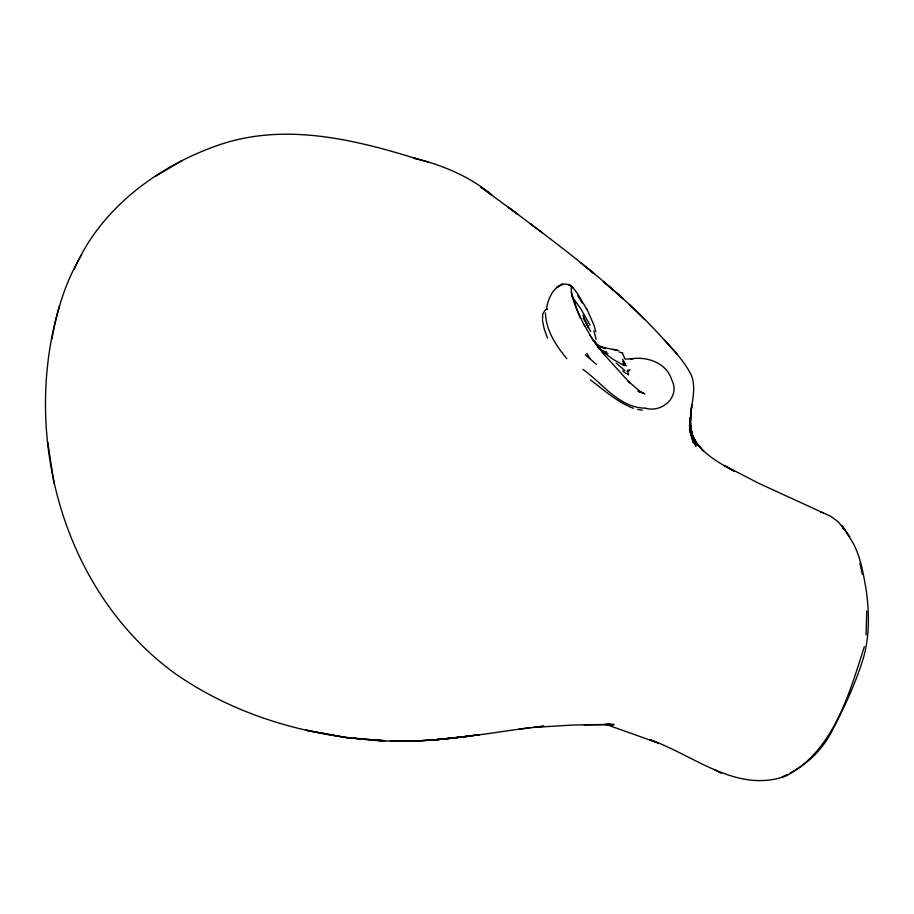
<?xml version="1.0" encoding="UTF-8"?>
<svg xmlns="http://www.w3.org/2000/svg" width="914" height="914" viewBox="0 0 914 914"><rect width="100%" height="100%" fill="white"/><g stroke="black" fill="none" stroke-linecap="round" stroke-linejoin="round"><path stroke-width="1.37" d="M692.858 437.429L690.607 427.798L693.509 439.68L690.607 427.798L690.276 417.629L690.756 430.517L694.491 442.547L690.756 430.517L689.807 420.92L691.167 433.944L695.92 446.135L691.167 433.944L689.464 424.907L692.024 438.126L689.476 429.489L693.52 443.13C689.156 430.882 690.356 417.572 691.749 404.925L690.504 420.177M690.516 421.217C690.139 405.907 697.131 390.289 691.372 375.334C683.672 359.613 670.773 347.331 659.245 334.444C614.379 286.013 561.002 246.757 508.413 207.272L517.872 214.379L480.878 187.142L491.732 194.911C469.282 176.036 441.759 164.851 413.505 158.019L428.038 161.961M866.095 634.876L866.735 611.055M546.572 309.469C547.258 298.021 557.437 278.085 571.056 285.911M51.961 338.854C57.159 309.343 65.979 280.529 81.7 254.823M59.581 305.527C20.908 435.395 62.712 590.57 173.546 672.43C235.035 716.016 310.2 737.198 384.931 740.888C433.647 743.025 481.838 734.182 529.903 727.67M864.347 646.678C849.163 694.103 833.225 751.605 785.457 776.215C735.999 793.592 693.623 754.781 649.58 739.609L658.32 743.059L605.879 724.379M74.103 269.619C100.026 208.849 157.574 166.188 218.652 145.052C284.471 122.35 354.312 139.294 418.349 159.322M629.963 369.644L628.146 372.101M626.924 371.301L628.055 369.93M789.879 773.29L794.597 770.308M181.989 160.59L156.134 175.945M795.694 769.702C811.095 760.951 823.8 746.909 831.9 731.246C844.033 707.927 855.264 684.186 863.09 659.028C869.728 636.727 869.374 612.517 866.129 589.644C862.827 571.067 859.983 552.033 848.832 536.255M781.95 776.969L787.571 774.524M547.486 309.138L545.281 309.926L542.745 314.016L542.505 320.665L544.23 329.017L547.555 338.203M519.198 729.155L543.899 726.162L533.513 727.43L572.712 725.042L614.048 724.505L584.229 724.722M645.524 408.135C619.612 408.181 602.337 383.206 582.949 369.37M633.368 358.654L630.477 358.894C647.009 356.094 666.649 362.709 671.847 380.167C680.473 396.825 661.965 412.957 645.867 408.272M631.905 358.779L625.13 359.099M383.8 740.546L374.134 740.34L383.629 740.603M393.454 740.751C422.291 742.145 451.048 738.546 479.553 734.616C450.042 738.672 420.246 742.145 390.415 740.786M604.497 724.379L613.363 724.688L608.176 724.311M607.045 724.322L611.089 724.699L608.381 724.299M612.723 349.285L618.652 350.668L600.498 346.783L605.354 348.691L595.791 343.835M637.675 409.403L642.302 410.237M603.114 351.901L608.004 353.718M606.77 351.97L603.606 351.113L605.559 353.135M820.464 512.057L823.137 512.845M619.281 352.05L621.943 352.941M633.391 408.307C617.167 402.126 604.085 390.05 590.318 379.836M641.171 392.369L644.838 393.785L637.869 391.066L641.388 392.209L638.932 391.489L641.171 392.369L628.341 381.401L629.632 382.726L601.469 351.559M714.725 769.851L721.397 773.301M571.764 286.413L568.851 284.483L573.569 287.899M534.462 226.832L530.04 223.542L542.219 232.693M622.617 370.844L626.021 373.586M842.742 528.292L844.787 529.949L838.207 521.814L830.712 516.319L758.54 483.209L724.448 465.592L734.022 471.087C713.72 460.05 686.665 444.969 690.276 417.629M585.303 354.723L596.442 364.412M580.459 262.512L593.849 273.492L586.845 267.733M601.435 350.679L612.609 359.053L624.365 365.726L622.834 363.749M616.173 363.121L624.833 370.547M612.963 289.875L603.628 281.855L606.656 284.46M616.07 292.549L623.325 298.798L608.678 286.208M600.749 349.742L602.326 351.182M629.403 304.511L644.724 319.557M622.411 352.861L624.662 358.311M628.478 374.443L627.381 373.038M603.857 352.336L597.767 346.018L589.953 335.221M603.971 353.604L593.323 340.888L584.332 324.95M664.684 340.294L676.908 353.947M626.216 366.023L622.674 361.35M597.333 346.349L598.567 347.8M572.073 296.616L580.916 309.012L590.147 325.235M566.829 358.585C555.986 345.789 545.989 330.274 545.429 313.034M628.649 374.911L627.975 373.963L628.421 374.603M595.722 343.767L598.75 347.994M846.867 533.091L848.261 535.181L842 525.733L849.746 536.712M577.637 295.542L582.252 303.014M625.599 364.48L622.605 359.225M586.834 353.387L589.85 358.425M583.246 318.083L588.49 327.635L582.949 315.124M594.683 340.762L599.504 349.057M587.222 310.075L577.888 294.171L574.495 289.555L572.255 287.556L571.147 288.047C571.513 298.627 576.551 308.452 580.344 318.152M586.08 322.619L590.661 331.508M584.663 326.241L577.465 310.817L571.239 292.309M586.799 308.829L594.089 325.373L595.757 331.622M593.906 330.891L596.099 339.368M859.846 563.035L862.37 574.438M690.561 425.73L692.446 435.738L697.313 444.364L703.78 451.425L696.639 443.416L691.921 434.31L690.584 425.227M47.722 442.09L54.063 483.495M559.528 285.808L556.66 287.579L562.75 284.003L559.528 285.808M468.219 736.273L435.133 739.814L468.219 736.273M355.546 738.352L345.618 737.518L305.539 730.103L345.618 737.518L384.931 740.888L355.546 738.352"/></g></svg>
